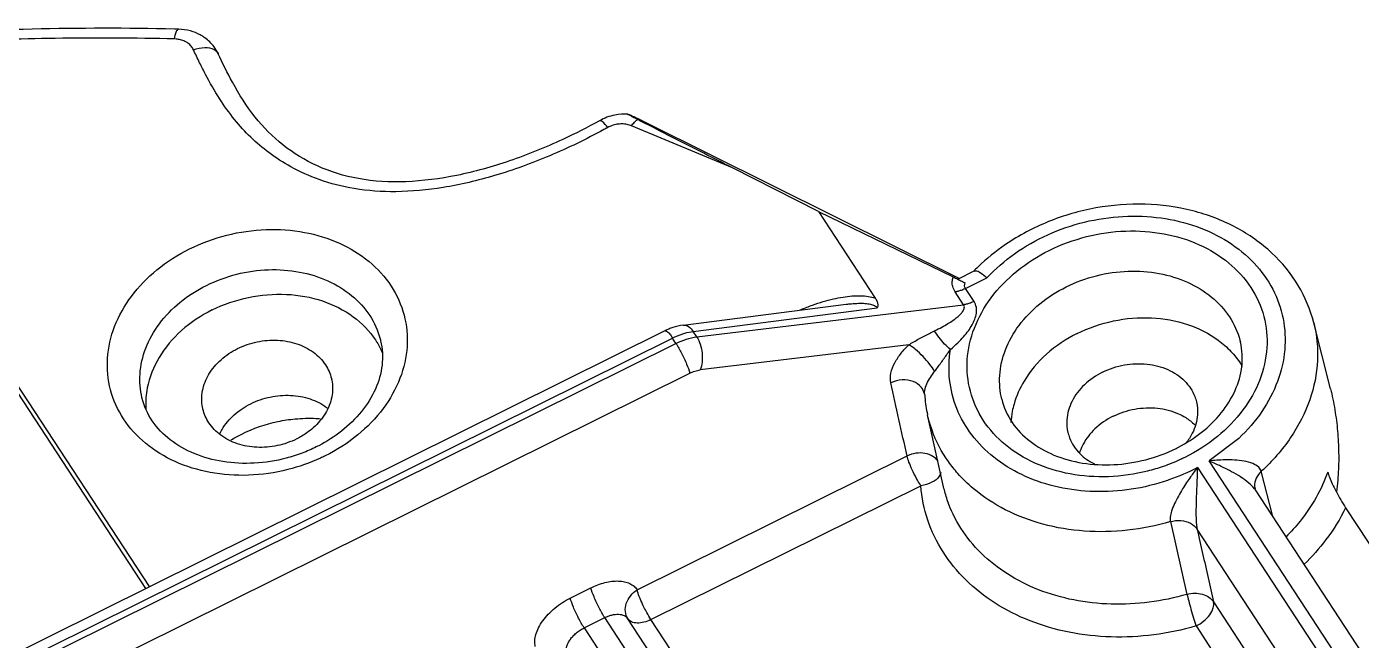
# Model space of a CAD drawing. Header units: inches. Extents: x 164842 to 166038, y -53074 to -52229.
# Drawn here: x 165033.44 to 165056.18, y -52971.87 to -52961.42 of the extents above; entities that cross this region are included whole.
import ezdxf

# ---------------------------------------------------------------- set-up
doc = ezdxf.new("R2010")
doc.units = ezdxf.units.IN
doc.header["$LTSCALE"] = 2
doc.header["$MEASUREMENT"] = 0
doc.layers.get('0').update_dxf_attribs({"linetype": 'CONTINUOUS'})

msp = doc.modelspace()

# ---------------------------------------------------------------- linework, layer by layer
at = {"color": 7, "linetype": 'Continuous'}
for p, q in [((165036.6980046154, -52961.87885332715), (165036.6985488565, -52961.88003012604)), ((165045.4644082848, -52963.82589632335), (165043.7436341988, -52963.10883478501)), ((165044.0103981725, -52963.06139907389), (165049.3202824471, -52965.70349753989)), ((165046.9304015944, -52964.56980143702), (165045.4644082848, -52963.82589632335)), ((165046.9304015944, -52964.56980143702), (165049.2266731527, -52965.68288677398)), ((165046.9304015944, -52964.56980143702), (165047.8952684996, -52966.04238512861)), ((165049.3154406936, -52965.7132281201), (165049.5799824036, -52965.58199215261)), ((165049.4354414048, -52965.88079872188), (165049.8000971325, -52965.69989739174)), ((165049.4029497303, -52966.15731387171), (165049.2582773317, -52965.93651428406)), ((165049.5801138035, -52966.10159830962), (165049.4354414048, -52965.88079872188)), ((165044.621441795, -52966.50402843796), (165047.402604985, -52966.14910687255)), ((165044.7935492446, -52966.61223302951), (165047.9314825333, -52966.21178180855)), ((165044.8539577974, -52966.70442880182), (165049.4029497303, -52966.15731387171)), ((165055.6532633881, -52967.58880573868), (165055.3679748718, -52966.46399981273)), ((165017.8860458979, -52979.71061598595), (165044.3167071964, -52966.59868212198)), ((165044.8539577974, -52966.70442880182), (165044.7935492446, -52966.61223302951)), ((165018.0087522088, -52979.83589164014), (165044.4394134911, -52966.72395778413)), ((165018.0687759761, -52979.92750015157), (165044.4994372585, -52966.81556629563)), ((165044.4994372585, -52966.81556629563), (165044.4394134911, -52966.72395778413)), ((165048.4695255698, -52966.8397078442), (165044.9121841694, -52967.26755529263)), ((165018.3041664213, -52980.43491108028), (165044.7348277037, -52967.32297722436)), ((165035.46738264, -52970.98872582969), (165033.1917672564, -52967.51567202165)), ((165035.5309816187, -52970.95717513964), (165033.2533428709, -52967.48103266471)), ((165048.7352426546, -52967.6735155429), (165048.7350547188, -52967.67266930924)), ((165048.7350547188, -52967.67266930924), (165048.7366878906, -52967.68288779935)), ((165050.0520092556, -52967.76533333863), (165050.0520033579, -52967.7653085805)), ((165049.0604603637, -52969.25715436515), (165048.7872777383, -52968.03167201966)), ((165054.0899882187, -52968.43420324852), (165053.5847492584, -52968.81897607125)), ((165043.8389111542, -52971.01452933011), (165048.4377217369, -52968.73311459243)), ((165053.3856567912, -52968.93248930257), (165056.2251052972, -52973.26606685615)), ((165056.3743537874, -52973.0764815495), (165053.5847492584, -52968.81897607125)), ((165054.6717989323, -52969.76550372269), (165054.4750094489, -52968.99391716101)), ((165044.0743016453, -52971.521940236), (165048.6731121648, -52969.24052552967)), ((165054.3691145729, -52969.29543857369), (165054.369132024, -52969.29550669742)), ((165057.087046261, -52973.45166375959), (165054.3738425913, -52969.31076157529)), ((165055.9121117575, -52969.61500952919), (165058.3943656646, -52973.40343527133)), ((165052.9259918383, -52969.85250218116), (165053.2088105268, -52971.09112181831)), ((165055.9018688426, -52973.8295607875), (165053.3810297536, -52969.98224618805)), ((165042.6996815477, -52971.15444680182), (165043.0510354184, -52970.98014436327)), ((165053.6623592607, -52971.22130176725), (165055.6428058686, -52974.24386722259)), ((165042.9350719928, -52971.66185773045), (165043.2864258637, -52971.4875552919)), ((165042.9350719928, -52971.66185773045), (165046.4204267213, -52976.98121991831)), ((165046.7717805921, -52976.80691747976), (165043.2864258637, -52971.4875552919)), ((165047.0605828642, -52976.66364613862), (165043.6813184173, -52971.50619935861)), ((165047.3493797804, -52976.52037745446), (165044.0743016453, -52971.521940236)), ((165053.3626456705, -52971.63012252578), (165055.0107611516, -52974.14548289922))]:
    msp.add_line(p, q, dxfattribs=at)
for points, start_tangent, end_tangent in [([(165035.9535285741, -52961.4607185549), (165031.1036687322, -52961.55699810363), (165025.9069327186, -52961.92331834102), (165020.7657375011, -52962.4923131824), (165015.7272845572, -52963.46776446602), (165011.1515584535, -52964.72930219745)], (-0.9996877620417304, 0.02498756538754145), (-0.9507106797353387, -0.310079350226954)), ([(165036.0234104699, -52961.46252333848), (165035.9535285741, -52961.4607185549)], (-0.9996448202150161, 0.02665020482637785), (-0.9996877620354779, 0.02498756563768252)), ([(165036.2279617967, -52961.49286690028), (165036.0233933638, -52961.46247444885)], (-0.9634445874253168, 0.2679076836540177), (-0.9996420806042972, 0.02675276967178871)), ([(165035.9566335011, -52961.62949009792), (165033.9218640208, -52961.61926811934), (165032.0737964567, -52961.67429499425), (165030.3787731801, -52961.76356570594), (165028.8168484359, -52961.86740434102), (165027.3679124103, -52961.97360474412), (165025.8839164371, -52962.08912157585), (165024.2980128385, -52962.22884434455), (165022.5583283867, -52962.41432172897), (165020.6474776422, -52962.67347714878), (165018.5831264418, -52963.02627075012), (165016.3364275454, -52963.49245856061), (165013.8781140433, -52964.09569896754), (165011.1983138921, -52964.88207103237)], (-0.999638288480699, 0.02689409235089823), (-0.9506390787185126, -0.3102987947337494)), ([(165035.9566335011, -52961.62949009792), (165035.9904812756, -52961.49838750292), (165036.0242706393, -52961.46512857715)], (0.1608233169992165, 0.9869832119693677), (0.94917384474468, 0.3147523033316863)), ([(165036.0039653858, -52961.63316985114), (165035.9566335011, -52961.62949009792)], (-0.9916836984958531, 0.1286990370499555), (-0.9996378696591253, 0.02690965520711429)), ([(165036.2397109994, -52961.75392273335), (165036.1841563923, -52961.70212576322), (165036.1143671541, -52961.66279130565), (165036.0362349616, -52961.63856284548), (165036.0039653858, -52961.63316985114)], (-0.6389075072139035, 0.7692835610005687), (-0.9916836985880476, 0.1286990363395552)), ([(165036.3939957961, -52961.55978481611), (165036.2279617967, -52961.49286690028)], (-0.8787211063748531, 0.477335539438825), (-0.9634445873920583, 0.2679076837736211)), ([(165036.4716660549, -52961.60834577653), (165036.4536716391, -52961.59587925884), (165036.3939957961, -52961.55978481611)], (-0.8133891367169033, 0.5817199603511393), (-0.8787211063737375, 0.4773355394408789)), ([(165036.6979386976, -52961.87888398809), (165036.6280086933, -52961.76133303581), (165036.4716660549, -52961.60834577653)], (-0.4217482885809251, 0.9067129540703941), (-0.8133891368122155, 0.5817199602178691)), ([(165036.2775651877, -52961.81354484068), (165036.2397109994, -52961.75392273335)], (-0.4204524441003316, 0.9073145773380131), (-0.6389075071017278, 0.7692835610937332)), ([(165036.2775651877, -52961.81354484075), (165036.4710735188, -52961.77400998609), (165036.6281206964, -52961.80719882341), (165036.6976205409, -52961.87904480803)], (0.9348811840066598, 0.3549608031745276), (0.4461762738516958, -0.8949451003563382)), ([(165036.3832525675, -52962.03436823395), (165036.2775651877, -52961.81354484068)], (-0.4433412467388563, 0.8963529098184692), (-0.4206833598657372, 0.9072075345432677)), ([(165043.1977435624, -52963.02148406841), (165042.5705988556, -52963.34082483107), (165041.6608549377, -52963.70802616281), (165040.7635736191, -52963.95373659251), (165039.8950021329, -52964.06109583795), (165039.0880389452, -52964.00869272812), (165038.3892201357, -52963.79110042044), (165037.8019975029, -52963.43471506851), (165037.3280878518, -52962.96055456697), (165036.9430303573, -52962.3673631699), (165036.6983176535, -52961.88013694886)], (-0.8747115607996937, -0.4846438748229092), (-0.4193097369919092, 0.9078432378245573)), ([(165043.27206761, -52963.17372046237), (165042.3480334669, -52963.6196462052), (165041.4103186748, -52963.9569396728), (165040.5328675888, -52964.15934951678), (165039.7258926065, -52964.23094145679), (165039.0164741861, -52964.17908519359), (165038.4189116046, -52964.02480007457), (165037.9395677296, -52963.80786099197), (165037.562126762, -52963.56519330244), (165037.254500438, -52963.30446498117), (165036.9798212887, -52963.00383628047), (165036.7232587413, -52962.64582775014), (165036.485605495, -52962.23460877041), (165036.3832525675, -52962.03436823395)], (-0.8780352301804846, -0.4785960034955407), (-0.4433412468899476, 0.8963529097437386)), ([(165043.4588386221, -52962.92637261985), (165043.1977264826, -52963.02144177898)], (-0.9812505115515482, -0.1927366949488989), (-0.8744374297976487, -0.4851383115863787)), ([(165043.3365568029, -52963.1382674636), (165043.2449306014, -52963.03779034537), (165043.1982094654, -52963.02405315835)], (-0.6013286186560876, 0.79900181000118), (-0.9842352210296438, -0.1768644387227921)), ([(165043.6824791607, -52962.91090657916), (165043.4588386221, -52962.92637261985)], (-0.9983492596470843, 0.05743479574368476), (-0.9812505115583084, -0.1927366949144814)), ([(165043.8441837, -52963.00096101648), (165043.7667588729, -52962.96079839629), (165043.7097331953, -52962.9298838316), (165043.6825846939, -52962.91293524804), (165043.6828608435, -52962.9128959166)], (-0.8901319837045886, 0.4557028105971413), (0.9931512844903727, 0.1168354659986545)), ([(165043.6828608435, -52962.9128959166), (165043.6924575989, -52962.91369128551), (165043.7425116467, -52962.934306894), (165043.8222216889, -52962.97053622182)], (0.9931512845088417, 0.1168354658416608), (0.9153082460807351, -0.4027540374181349)), ([(165043.7436341988, -52963.10883478501), (165043.793735475, -52963.0466845571), (165043.799839622, -52963.04024705839)], (0.5775069035840618, 0.8163858011459711), (0.6948470948211078, 0.7191575034849226)), ([(165043.799839622, -52963.04024705839), (165043.8441591257, -52963.00094846676)], (0.6948470945648595, 0.7191575037325088), (0.8049069130324474, 0.5934010965212114)), ([(165043.8222216889, -52962.97053622182), (165043.852132607, -52962.98418388448)], (0.9153082458989509, -0.4027540378312619), (0.9048707127089707, -0.425686496475469)), ([(165045.4644082848, -52963.82589632335), (165044.9044305219, -52963.54149223814), (165044.3633208839, -52963.26607633754), (165043.8441837, -52963.00096101648)], (-0.8917572111424622, 0.4525141725685705), (-0.8901298837018518, 0.4557069125445959)), ([(165043.852132607, -52962.98418388448), (165043.9204116651, -52963.01725167654)], (0.9048707126857803, -0.4256864965247641), (0.9000208902470359, -0.4358467587569433)), ([(165043.9204116651, -52963.01725167654), (165043.9653038857, -52963.03912650026)], (0.9000201892392808, -0.4358482063307008), (0.8978398368210639, -0.4403221859242678)), ([(165043.9653038857, -52963.03912650026), (165044.0103981726, -52963.06139907389)], (0.8978398370803911, -0.4403221853954861), (0.8952917340362943, -0.4454803149032349)), ([(165043.3365590662, -52963.13827696849), (165043.27206761, -52963.17372046237)], (-0.8746958435897421, -0.4846722410112113), (-0.8780352300976783, -0.4785960036474576)), ([(165043.4103099382, -52963.10515982265), (165043.3365590662, -52963.13827696849)], (-0.9428297579317834, -0.3332747328530846), (-0.8747894872596286, -0.4845032022391971)), ([(165043.493938436, -52963.08350333389), (165043.4103099382, -52963.10515982265)], (-0.9860550054521866, -0.1664197290668638), (-0.9428297578561945, -0.3332747330669243)), ([(165043.6670806037, -52963.08556206593), (165043.5817724405, -52963.07662057161), (165043.493938436, -52963.08350333389)], (-0.9801356598255877, 0.1983282338404186), (-0.9860550054448025, -0.1664197291106142)), ([(165043.7436341988, -52963.10883478501), (165043.6670806037, -52963.08556206593)], (-0.9230257736913788, 0.3847381201563362), (-0.9801356597767301, 0.1983282340818717)), ([(165055.3679748718, -52966.46399981273), (165055.1035151666, -52965.82928474513), (165054.654179124, -52965.27579898494), (165054.0426871863, -52964.84163964527), (165053.3061878874, -52964.55812197045), (165052.4936841911, -52964.444874981), (165051.6575989746, -52964.50777659492), (165050.849340961, -52964.7414825278), (165050.1179093279, -52965.13125232429), (165049.6444780661, -52965.51455435059)], (-0.2458490574693968, 0.9693081248712451), (-0.7204326940742924, -0.693524861348789)), ([(165049.8000971325, -52965.69989739174), (165050.2716395659, -52965.28766767146), (165050.8362127664, -52964.96477450933), (165051.4628059343, -52964.74920484826), (165052.1175081915, -52964.65218018207), (165052.7663985028, -52964.67825471372), (165053.3761341608, -52964.82598837023), (165053.9145971502, -52965.08770231091), (165054.3532888226, -52965.44956217804), (165054.6692156708, -52965.89252765744), (165054.8458491321, -52966.39339472725), (165054.8738847124, -52966.92592314275), (165054.7517648139, -52967.46216560899), (165054.4858302625, -52967.97389976278), (165054.0899882187, -52968.43420324852)], (0.6793787629667429, 0.7337877734261987), (-0.729397522490446, -0.6840900921551193)), ([(165036.2105248388, -52965.20617225153), (165036.8457342161, -52964.97207100841), (165037.514540558, -52964.87659929717), (165038.1688666358, -52964.9243708107), (165038.7667492985, -52965.11025821487), (165039.270267463, -52965.42177621615), (165039.6456428076, -52965.83862063933), (165039.8664827175, -52966.33212536977), (165039.9178343702, -52966.86827536903), (165039.7968185784, -52967.41050641641), (165039.5108738254, -52967.92417960063), (165039.0765609687, -52968.37554356778), (165038.5209528147, -52968.7323565772)], (0.8958245839295664, 0.4444078248944534), (-0.8958245839295664, -0.4444078248944534)), ([(165050.8620372342, -52965.23130420566), (165051.4979329827, -52964.99702645478), (165052.1655519802, -52964.90173521605), (165052.8192175459, -52964.94927901348), (165053.4171145976, -52965.1348660225), (165053.9211970245, -52965.44642171915), (165054.2967702658, -52965.86316510075), (165054.5178109085, -52966.35657311748), (165054.5694127044, -52966.89228140403), (165054.44870133, -52967.4346546931), (165054.1626453204, -52967.94893844955), (165053.7275491886, -52968.40109956581), (165053.1724652102, -52968.75748853133)], (0.8958245839275897, 0.4444078248984383), (-0.8958245839275897, -0.4444078248984383)), ([(165038.4421658144, -52968.77006907317), (165037.8857434374, -52968.96645782042), (165037.2169370955, -52969.06192953158), (165036.5626110176, -52969.01415801803), (165035.9647283549, -52968.82827061395), (165035.4612101905, -52968.5167526126), (165035.0858348458, -52968.09990818949), (165034.864994936, -52967.60640345897), (165034.8136432833, -52967.0702534597), (165034.934659075, -52966.52802241233), (165035.2206038281, -52966.01434922819), (165035.6549166847, -52965.56298526095), (165036.2105248388, -52965.20617225153)], (-0.9079626654981757, -0.4190510685602029), (0.8958245839303928, 0.4444078248927876)), ([(165052.5365694616, -52968.9917662822), (165051.8689504641, -52969.08705752092), (165051.2152848984, -52969.0395137235), (165050.6173878468, -52968.8539267144), (165050.1133054198, -52968.54237101773), (165049.7377321786, -52968.12562763615), (165049.5166915359, -52967.63221961942), (165049.46508974, -52967.09651133285), (165049.5858011144, -52966.5541380438), (165049.8718571239, -52966.03985428742), (165050.3069532557, -52965.58769317116), (165050.8620372342, -52965.23130420566)], (-0.9696335687975691, -0.2445623484121995), (0.8958245839313853, 0.4444078248907869)), ([(165036.4983051588, -52965.82772659827), (165037.0149014314, -52965.6375792002), (165037.5563933361, -52965.56068575614), (165038.0860356058, -52965.59974266795), (165038.5699066022, -52965.75052683618), (165038.9773530877, -52966.00294976115), (165039.2810523302, -52966.34056860785), (165039.4596648492, -52966.74017850696), (165039.4674806472, -52966.77135304802)], (0.8958245842952695, 0.4444078241572795), (0.2313330083644923, -0.9728746266816879)), ([(165049.6444780661, -52965.51455435059), (165049.5684452174, -52965.59007964722)], (-0.7204326942563883, -0.693524861159628), (-0.6982608425667489, -0.7158434156559476)), ([(165049.2582773317, -52965.93651428406), (165049.2174148535, -52965.84736637935), (165049.2085602766, -52965.76347688556), (165049.2232239239, -52965.69235373979)], (-0.5517661922721259, 0.8339988423646159), (0.326776105402746, 0.9451017812584068)), ([(165049.2232239239, -52965.69235373979), (165049.2266731527, -52965.68288677398)], (0.3267761089631945, 0.9451017800273548), (0.3576678929753312, 0.9338488519747653)), ([(165049.2267067428, -52965.68290305626), (165049.3054969918, -52965.72188533145)], (0.8998548510362894, -0.4361894623514619), (0.8926735309020583, -0.4507038575681954)), ([(165049.3054969918, -52965.72188533145), (165049.3714398061, -52965.75572093811)], (0.8926735310501199, -0.4507038572749414), (0.8868695763644872, -0.4620198637711101)), ([(165049.3714398061, -52965.75572093811), (165049.4277481746, -52965.78533840308)], (0.8868695762776758, -0.4620198639377487), (0.8837020019866607, -0.4680499670812595)), ([(165049.5806176863, -52965.58601396989), (165049.6033982541, -52965.57813400479)], (0.8755042180039095, 0.4832104761461228), (0.9885727304966737, 0.1507446732669211)), ([(165049.6033982541, -52965.57813400479), (165049.6880295845, -52965.61138135329)], (0.9885727303412318, 0.1507446742862986), (0.816280385570276, -0.577655894225309)), ([(165049.6880295845, -52965.61138135329), (165049.8000389363, -52965.69992626219)], (0.8162803854062746, -0.577655894457058), (0.7318240055317972, -0.6814936719643081)), ([(165051.1498175543, -52965.8528585524), (165051.6654014477, -52965.66296595791), (165052.2058701669, -52965.58588898004), (165052.7350348296, -52965.6244043414), (165053.219084286, -52965.77460463526), (165053.627257086, -52966.0267495987), (165053.931480316, -52966.36404553167), (165054.1106790983, -52966.76342756248), (165054.1189922672, -52966.79648518642)], (0.8958245851720019, 0.4444078223899877), (0.2313172313141281, -0.972878378060262)), ([(165035.4005006826, -52967.74018415754), (165035.3668698519, -52967.3373025495), (165035.4648905568, -52966.89834423425), (165035.6963458818, -52966.48249442549), (165036.0478774236, -52966.11706077925), (165036.4983051588, -52965.82772659827)], (-0.2313213114917752, 0.9728774079244132), (0.8958245851798818, 0.4444078223741033)), ([(165036.5978883887, -52966.24575217309), (165037.214289609, -52966.03257539983), (165037.8619447795, -52965.9800533115), (165038.4774568997, -52966.09332713606), (165039.0005753547, -52966.36130884231), (165039.3800936652, -52966.75776651373)], (0.8958245839332789, 0.4444078248869701), (0.5474382895120506, -0.8368460546457276)), ([(165047.1835235527, -52966.05818368454), (165047.3472361779, -52966.02646401097), (165047.5012655602, -52966.00820453245)], (0.9749337761637915, 0.2224952406120407), (0.9970678799599726, 0.07652217163754467)), ([(165047.5012655602, -52966.00820453245), (165047.6452923689, -52966.00388851419), (165047.7778413399, -52966.01475120696), (165047.8952684996, -52966.04238512861)], (0.9970678799647485, 0.07652217157531221), (0.9464208775286432, -0.3229357870814456)), ([(165049.3757301522, -52965.90677584524), (165049.3161244182, -52965.92552105466), (165049.2582773317, -52965.93651428406)], (-0.9363723237891409, -0.3510083634925586), (-0.9923991132194252, -0.1230609608336388)), ([(165049.4354414048, -52965.88079872188), (165049.3757301522, -52965.90677584524)], (-0.8958527419221795, -0.4443510603008761), (-0.9363723238422313, -0.3510083633509312)), ([(165049.4354414048, -52965.88079872188), (165049.4198282292, -52965.8340511255), (165049.4277983612, -52965.78537439889)], (-0.5509901835647455, 0.8345117240729983), (0.3448240946326602, 0.9386673232624893)), ([(165050.052011639, -52967.76530661167), (165050.0182355259, -52967.36471966773), (165050.1155878884, -52966.92559756665), (165050.3467509162, -52966.50911427753), (165050.6986221379, -52966.14282099625), (165051.1498175543, -52965.8528585524)], (-0.2312984879635533, 0.9728828343977366), (0.895824585026037, 0.4444078226842194)), ([(165046.6329748082, -52966.23910798495), (165046.8264907924, -52966.16344502841), (165047.0100034986, -52966.10357926536), (165047.1835235527, -52966.05818368454)], (0.9206540047187761, 0.3903795634959387), (0.9749337761821635, 0.2224952405315385)), ([(165047.4049919779, -52966.14879788225), (165047.4912054695, -52966.1393533966), (165047.6126734114, -52966.13222278081), (165047.7213140648, -52966.13455845934), (165047.8136364325, -52966.14753375836), (165047.8852581479, -52966.17244146505), (165047.9309682015, -52966.21184744566)], (0.9919893127276337, 0.1263218248528614), (0.5473010014597296, -0.8369358480798734)), ([(165047.8953565796, -52966.04251955651), (165047.9277588688, -52966.10548731076), (165047.9395691422, -52966.16246126206), (165047.9314825333, -52966.21178180855)], (0.5471147875854757, -0.8370575901366044), (-0.3461729187645101, -0.9381707255686781)), ([(165048.9072041244, -52966.60128417968), (165049.0308178401, -52966.53803174481), (165049.1343491399, -52966.47888942176), (165049.2208233115, -52966.42299663474), (165049.2932876024, -52966.36856918968), (165049.3520498935, -52966.3144189224), (165049.3940252509, -52966.26094348649), (165049.4142104348, -52966.20838180253), (165049.4029497303, -52966.15731387171)], (0.8994466750262476, 0.4370305238587203), (-0.5593630197967578, 0.8289228022462959)), ([(165049.1787019988, -52966.91856932379), (165049.301954229, -52966.80696082747), (165049.4021616501, -52966.70152666984), (165049.4826805403, -52966.60086586887), (165049.5464743779, -52966.50177610633), (165049.5933080713, -52966.40194239336), (165049.6196180811, -52966.301957525), (165049.6189555702, -52966.20162931745), (165049.5801138035, -52966.10159830962)], (0.763860261186407, 0.6453816710910172), (-0.5596763068707777, 0.8287113077106447)), ([(165049.5801138035, -52966.10159830962), (165049.520403599, -52966.1275780183), (165049.4607978173, -52966.14632313487), (165049.4029497303, -52966.15731387171)], (-0.895823974787225, -0.4444090527840509), (-0.9924072733147924, -0.1229951375945357)), ([(165036.5978883887, -52966.24575217309), (165036.0730787648, -52966.5987164035), (165035.6912327599, -52967.05691749274), (165035.4897281212, -52967.57550352596)], (-0.8958245839276826, -0.4444078248982507), (-0.1896273500385445, -0.9818561341242206)), ([(165046.6079453366, -52966.24982852546), (165046.6329748082, -52966.23910798495)], (0.9177943493559572, 0.3970560820466995), (0.9206540052821899, 0.3903795621672088)), ([(165051.3389137998, -52966.64663745282), (165051.9553150201, -52966.43346067955), (165052.6029701906, -52966.38093859122), (165053.2184823108, -52966.49421241579), (165053.7416007658, -52966.76219412203), (165053.9569241321, -52966.9517800143)], (0.8958245839288965, 0.4444078248958039), (0.6883958841746716, -0.7253351684920375)), ([(165055.3679725492, -52966.46400040134), (165055.4322530529, -52967.10407523855), (165055.3005022365, -52967.77701121127), (165054.9748878414, -52968.41985890909), (165054.4750094489, -52968.99391716101)], (0.2456694012309659, -0.9693536740007842), (-0.7383961866007765, -0.6743671638013162)), ([(165044.3759459963, -52966.57148920511), (165044.3166886676, -52966.59866542764)], (-0.9215053928372209, -0.388365563576277), (-0.8957093743726293, -0.4446399854500189)), ([(165044.316878324, -52966.60197157581), (165044.3573112116, -52966.61846021702)], (0.9986494511087196, 0.05195453589681043), (0.8339485216029613, -0.5518422449543307)), ([(165044.3573112116, -52966.61846021702), (165044.4077737487, -52966.67116539254)], (0.8339485217702606, -0.5518422447015062), (0.5407648563876502, -0.8411738049274028)), ([(165044.6216391414, -52966.50401007549), (165044.4450831229, -52966.54525525402), (165044.3759459963, -52966.57148920511)], (-0.9919668084629296, -0.1264984225509135), (-0.9215053927252301, -0.3883655638420064)), ([(165044.4077737487, -52966.67116539254), (165044.4394134914, -52966.72395778406)], (0.5407648565118017, -0.8411738048475894), (0.5480542213143621, -0.836442807667989)), ([(165044.4394134911, -52966.72395778413), (165044.6167846121, -52966.65187744493)], (0.8958132514660928, 0.4444306678186675), (0.9531408073869057, 0.302527025724707)), ([(165044.6167846121, -52966.65187744493), (165044.652275261, -52966.64124816132)], (0.9531408075678914, 0.3025270251544941), (0.9626116318112773, 0.2708853010069574)), ([(165044.6216523672, -52966.50410356871), (165044.6306274733, -52966.50323246365), (165044.7153300544, -52966.52959759997), (165044.7935492446, -52966.61223302951)], (0.9902727940370194, 0.139139474593355), (0.5513074428084028, -0.8343021655875403)), ([(165044.652275261, -52966.64124816132), (165044.7935492446, -52966.61223302951)], (0.9626116316296605, 0.2708853016523468), (0.9921776113008249, 0.1248342406288802)), ([(165048.4695255698, -52966.8397078442), (165048.5527824062, -52966.78927319354), (165048.6397667862, -52966.73965047772), (165048.7290309746, -52966.6913607582), (165048.8184814918, -52966.64520834909), (165048.9072041244, -52966.60128417968)], (0.8472403019551461, 0.5312098180031624), (0.899382827034107, 0.4371619041455206)), ([(165049.1787022977, -52966.91856899535), (165049.0782251006, -52966.82672794873), (165048.9835883841, -52966.7161312844), (165048.9072041164, -52966.60128417656)], (-0.7848320579586245, 0.6197085127706656), (-0.4944092648811316, 0.8692292441005992)), ([(165051.3389137998, -52966.64663745282), (165050.8141041758, -52966.99960168322), (165050.4322581709, -52967.45780277254), (165050.2614628585, -52967.84845436407)], (-0.8958245839215649, -0.4444078249105826), (-0.275948561166223, -0.9611724047174321)), ([(165036.4385542048, -52967.93430332044), (165036.432267775, -52967.90529178629), (165036.4330424027, -52967.62087200626), (165036.5415449003, -52967.34163337302), (165036.7471542877, -52967.09490970954), (165037.0297440851, -52966.90485204703)], (-0.2322546994913114, 0.9726550028474643), (0.8958245839270298, 0.4444078248995667)), ([(165037.0297440851, -52966.90485204703), (165037.3616524345, -52966.79006455378), (165037.7103898341, -52966.76178342927), (165038.0418194373, -52966.82277702711), (165038.3234986053, -52966.9670748689), (165038.5278546187, -52967.18055207666), (165038.6285972572, -52967.41330047954)], (0.8958245839355703, 0.4444078248823509), (0.2322546994845613, -0.9726550028490759)), ([(165039.4674881421, -52966.77135126587), (165039.4909981202, -52967.18619787705), (165039.377040471, -52967.59391137602), (165039.1420433372, -52967.97422912218), (165038.8007062982, -52968.30937942189), (165038.4115504412, -52968.55908963679)], (0.2317379732590773, -0.9727782438715286), (-0.8879492426984936, -0.4599414553953269)), ([(165039.3800936652, -52966.75776651373), (165039.4050215486, -52966.79730332862)], (0.5474382888498364, -0.8368460550789273), (0.5190977195184157, -0.8547148984256565)), ([(165039.4050215486, -52966.79730332862), (165039.4984241324, -52966.98025747353)], (0.5190977199240779, -0.8547148981792838), (0.3875341466620292, -0.9218553493747991)), ([(165044.4994372585, -52966.81556629563), (165044.6788650126, -52966.74301571259)], (0.8958593531397713, 0.4443377312270371), (0.9542329252377323, 0.2990644151219611)), ([(165044.4994372585, -52966.81556629563), (165044.5963690782, -52966.98331141752), (165044.6824363249, -52967.16883976814), (165044.7348277037, -52967.32297722436)], (0.5480556100714783, -0.8364418977246296), (0.2356082092810168, -0.9718481217347661)), ([(165044.6788650126, -52966.74301571259), (165044.8539577974, -52966.70442880182)], (0.9542329252079648, 0.2990644152169407), (0.9926136196454878, 0.121318597479047)), ([(165044.8539577974, -52966.70442880182), (165044.9128206736, -52966.83100856533), (165044.9445310442, -52966.98231333658), (165044.9443076483, -52967.13552951309), (165044.9121841694, -52967.26755529263)], (0.5447804022571319, -0.8385787460438987), (-0.378970105955269, -0.9254089143682658)), ([(165048.163208056, -52967.48743204337), (165048.1643856674, -52967.32418468627), (165048.229857003, -52967.14633455253), (165048.3396084688, -52966.98055857112), (165048.4695255698, -52966.8397078442)], (-0.2149053188919764, 0.9766348877200415), (0.7245570584791218, 0.6892148206532436)), ([(165048.906864541, -52967.2943723821), (165048.8274169603, -52967.17290064366), (165048.7122592061, -52967.03929518404), (165048.5844367178, -52966.92029433561), (165048.4695294332, -52966.83971371027)], (-0.4610344663216502, 0.8873822292921529), (-0.8762781918770922, 0.4818054902557816)), ([(165048.9068304456, -52967.29434835577), (165048.9608683457, -52967.22308130975), (165049.0150571655, -52967.14842773219), (165049.0696522769, -52967.07179799854), (165049.1241822949, -52966.99497122314), (165049.1787023091, -52966.91856904295)], (0.6143702909475277, 0.7890178360474814), (0.5826161091173954, 0.8127474819382139)), ([(165052.902113254, -52969.14211552422), (165052.8022406093, -52969.17522333482), (165052.1812655471, -52969.31230149684), (165051.5523257651, -52969.33730288577), (165050.9459551071, -52969.24902927069), (165050.3917587626, -52969.05194453851), (165049.9161728283, -52968.75565445594), (165049.5416821195, -52968.37406191028), (165049.2865524342, -52967.92517853574), (165049.163706313, -52967.43115288001), (165049.1787019988, -52966.91856932379)], (-0.9444993955992684, -0.3285131530283323), (0.1605454438208912, 0.9870284496752629)), ([(165053.0630819149, -52968.58421171208), (165053.4518343149, -52968.33481371096), (165053.7936094788, -52967.99929435), (165054.0288410601, -52967.61839668138), (165054.142605532, -52967.21050691682), (165054.1190005376, -52966.79648322)], (0.8879454741886642, 0.4599487306949203), (-0.231737973256835, 0.9727782438720629)), ([(165053.9569241321, -52966.9517800143), (165054.1211190764, -52967.15865179346), (165054.1494259366, -52967.20378168983)], (0.68839588409183, -0.7253351685706599), (0.5150912191728348, -0.8571353661651365)), ([(165044.7348277037, -52967.32297722436), (165044.8244364761, -52967.28678007889), (165044.9121841694, -52967.26755529263)], (0.8958925389286418, 0.4442708168358483), (0.9928182762762768, 0.1196322293188685)), ([(165048.7366354142, -52967.68270038188), (165048.7408298565, -52967.6160359437), (165048.7760264113, -52967.50498472302), (165048.8357128205, -52967.3944720065), (165048.9068304456, -52967.29434835577)], (-0.06922327824557778, 0.9976011917339188), (0.6172750465995914, 0.7867474288775734)), ([(165051.7707694962, -52967.30573732683), (165051.4610908547, -52967.52081205251), (165051.2495335599, -52967.8026922928), (165051.1616145439, -52968.1173791308), (165051.179921726, -52968.33601293622)], (-0.895824583934621, -0.4444078248842643), (0.2307747547799201, -0.9730072006703074)), ([(165051.7707694962, -52967.30573732683), (165052.1412176701, -52967.18340930194), (165052.5277538591, -52967.16858254289), (165052.8837560944, -52967.2630453758), (165053.1662852522, -52967.45540418881), (165053.3412641465, -52967.72245767022), (165053.3692805582, -52967.8133614233)], (0.8958245839332803, 0.4444078248869671), (0.2307747548051962, -0.9730072006643125)), ([(165035.4897281212, -52967.57550352596), (165035.4677975044, -52967.73880873327)], (-0.1896273500279987, -0.9818561341262574), (-0.07586758574828975, -0.9971179014703958)), ([(165038.6285972572, -52967.41330047954), (165038.634883687, -52967.4423120137), (165038.6341090594, -52967.72673179371), (165038.5256065616, -52968.00597042697), (165038.3199971743, -52968.25269409044), (165038.2103591632, -52968.33984380293)], (0.2322546994445646, -0.9726550028586266), (-0.8169251136374556, -0.5767437548066128)), ([(165048.4377217369, -52968.73311459243), (165048.3005315277, -52968.11069886783), (165048.163208056, -52967.48743204337)], (-0.2152892015519196, 0.9765503364881593), (-0.2151268754548618, 0.9765861085726278)), ([(165048.7348538566, -52967.67271591721), (165048.6822621425, -52967.5648591901), (165048.5421866633, -52967.46602251817), (165048.3540725615, -52967.43796254857), (165048.1632100188, -52967.48743502533)], (-0.2260340877976704, 0.9741193926585566), (-0.8993601725368878, -0.4372085086711135)), ([(165055.6536518149, -52967.59029611573), (165055.674318048, -52967.67600579444), (165055.7420363673, -52968.03767114148), (165055.7815712907, -52968.40277014348), (165055.7940709425, -52968.77409734617), (165055.7787344836, -52969.14558571847)], (0.2447023425958793, -0.9695982485174409), (-0.07936378866326006, -0.996845719782662)), ([(165038.1280598006, -52968.68528067884), (165037.8580093167, -52968.77126713013), (165037.314696586, -52968.85627419927), (165036.7801059313, -52968.82888282563), (165036.2921105796, -52968.69260598499), (165035.8824744327, -52968.45776731765), (165035.5761567475, -52968.13544629407), (165035.4004968602, -52967.74020138452)], (-0.9357284209753625, -0.3527213095050465), (-0.2317379732798135, 0.9727782438665888)), ([(165035.4677975044, -52967.73880873327), (165035.4669410292, -52967.94024546816)], (-0.07586758568755284, -0.9971179014750171), (0.06840624790369725, -0.9976575490857261)), ([(165037.2535266242, -52967.84423536123), (165037.5854349736, -52967.72944786796), (165037.9341723732, -52967.70116674345), (165038.2656019763, -52967.76216034131), (165038.5472811443, -52967.9064581831), (165038.5610903638, -52967.91683657787)], (0.8958245839278604, 0.4444078248978928), (0.7936617858276119, -0.6083592439643913)), ([(165048.7366498832, -52967.68273064838), (165048.7408189345, -52967.73463713562), (165048.7872777383, -52968.03167201966)], (0.06906425263835565, -0.9976122137421461), (0.2175779542177776, -0.9760429467182304)), ([(165050.0520092556, -52967.76533333863), (165050.2280551287, -52968.16114629484), (165050.5339475503, -52968.48286885789), (165050.9421487132, -52968.71712737242), (165051.4286289631, -52968.853532302), (165051.962794189, -52968.88158536507), (165052.5074712563, -52968.79693548909), (165053.0227635024, -52968.60465223743)], (0.2317379732673883, -0.9727782438695488), (0.8958245855480615, 0.4444078216319374)), ([(165053.3692805582, -52967.8133614233), (165053.3875877402, -52968.03199522879), (165053.2996687242, -52968.34668206672)], (0.2307747547683716, -0.9730072006730464), (-0.4478434813602256, -0.8941119707302622)), ([(165038.0374073769, -52968.44275175295), (165037.7054990274, -52968.55753924629), (165037.356761628, -52968.5858203708), (165037.0253320248, -52968.52482677294), (165036.7436528567, -52968.38052893108), (165036.5392968433, -52968.16705172341), (165036.4385542048, -52967.93430332044)], (-0.8958245839355703, -0.4444078248823509), (-0.2322546994845613, 0.9726550028490759)), ([(165036.721624259, -52968.36324391733), (165036.7653274394, -52968.2810166872), (165036.9709368268, -52968.03429302373), (165037.2535266242, -52967.84423536123)], (0.4243381939089264, 0.9055037808811792), (0.895824583918399, 0.4444078249169641)), ([(165049.3039869893, -52969.03156102729), (165049.1441183447, -52968.8300118374), (165048.8638123021, -52968.29510846048), (165048.7873891869, -52968.03164718202)], (-0.6623608888946949, 0.7491849256776524), (-0.217525711994088, 0.9760545910047578)), ([(165050.2307535323, -52967.97638880568), (165050.2072980299, -52968.16206645589)], (-0.1896273498411372, -0.9818561341623462), (-0.06012181901381151, -0.9981910472842713)), ([(165050.2614628585, -52967.84845436407), (165050.2307535323, -52967.97638880568)], (-0.2759485610671892, -0.9611724047458643), (-0.189627349959217, -0.9818561341395411)), ([(165051.9497955275, -52968.05724397813), (165051.640116886, -52968.27231870381)], (-0.89582458391471, -0.4444078249244007), (-0.7238602249022708, -0.6899466463462476)), ([(165051.9497955275, -52968.05724397813), (165052.3202437013, -52967.93491595325)], (0.8958245838794177, 0.4444078249955422), (0.9839311021639794, 0.1785485541649014)), ([(165052.3202437013, -52967.93491595325), (165052.7067798904, -52967.92008919427), (165053.0627821256, -52968.01455202718), (165053.1865313142, -52968.0806532895)], (0.9839311021622635, 0.1785485541743568), (0.8467660963133619, -0.5319653918576192)), ([(165037.1013991016, -52968.35936462996), (165037.7178003219, -52968.14618785668), (165038.0095055983, -52968.10190111704)], (0.8958245839337899, 0.4444078248859397), (0.9956290609342753, 0.09339578696671959)), ([(165038.0095055983, -52968.10190111704), (165038.3654554924, -52968.09366576836), (165038.4416655134, -52968.09853110738)], (0.9956290609276957, 0.09339578703686108), (0.9968485951712885, -0.07932766418487498)), ([(165051.640116886, -52968.27231870381), (165051.4400855121, -52968.53195209205)], (-0.7238602249253755, -0.6899466463220071), (-0.472043451110023, -0.8815752833786457)), ([(165053.1865313142, -52968.0806532895), (165053.3406484577, -52968.20225530882)], (0.8467660963869248, -0.531965391740524), (0.7104579786224184, -0.7037396255801908)), ([(165036.9192088521, -52968.45948302173), (165037.1013991016, -52968.35936462996)], (0.8551738782689876, 0.5183412369533982), (0.8958245839185842, 0.4444078249165913)), ([(165038.2103591632, -52968.33984380293), (165038.0374073769, -52968.44275175295)], (-0.8169251136168924, -0.5767437548357395), (-0.8958245839161512, -0.4444078249214954)), ([(165051.179921726, -52968.33601293622), (165051.2079381377, -52968.42691668937), (165051.382917032, -52968.69397017071), (165051.6303267594, -52968.86975800728)], (0.2307747548330618, -0.9730072006577033), (0.8962854825485974, -0.4434775459621693)), ([(165053.2996687242, -52968.34668206672), (165053.1921898786, -52968.51467922507)], (-0.4478434813779318, -0.8941119707213935), (-0.62035402709797, -0.7843219243801177)), ([(165038.371251113, -52968.57952028035), (165038.1280598006, -52968.68528067884)], (-0.8958245843767765, -0.4444078239929801), (-0.9357284209375594, -0.3527213096053341)), ([(165038.4115504412, -52968.55908963679), (165038.3712511135, -52968.5795202801)], (-0.8879492424131891, -0.4599414559461277), (-0.8958245844832257, -0.4444078237784029)), ([(165038.5209528147, -52968.7323565772), (165038.4421658144, -52968.77006907317)], (-0.8958245838613319, -0.4444078250319986), (-0.9079626656799059, -0.4190510681664462)), ([(165048.9665830246, -52968.82330644958), (165048.8794254682, -52968.74289178583), (165048.7437202718, -52968.69095796765), (165048.5885132777, -52968.68752243547), (165048.4377217196, -52968.73311460095)], (-0.5830062552973552, 0.8124676647622078), (-0.8993349478435766, -0.4372603933438192)), ([(165048.6731121648, -52969.24052552967), (165048.5987137017, -52969.11520779797), (165048.5256332428, -52968.9691794552), (165048.4705224393, -52968.83696743838), (165048.4377217196, -52968.73311460095)], (-0.5480543518952471, 0.836442722108741), (-0.2356101874967548, 0.9718476421475457)), ([(165051.4285595912, -52968.55419894419), (165051.3730437594, -52968.69307744512)], (-0.4478434811267817, -0.8941119708471897), (-0.2896375265883505, -0.95713640782899)), ([(165051.4400855121, -52968.53195209205), (165051.4285595912, -52968.55419894419)], (-0.4720434515065576, -0.8815752831663193), (-0.4478434819074477, -0.8941119704561692)), ([(165053.0227635024, -52968.60465223743), (165053.0630819149, -52968.58421171208)], (0.8958245853269092, 0.4444078220777296), (0.8879454741915899, 0.4599487306892723)), ([(165052.8032959843, -52968.91210706601), (165052.5365694616, -52968.9917662822)], (-0.9449006546874236, -0.3273572250176836), (-0.969633568767397, -0.2445623485318246)), ([(165053.0936601241, -52968.79520937015), (165052.8032959843, -52968.91210706601)], (-0.9079653307105322, -0.4190452937663351), (-0.9449006546790664, -0.3273572250418059)), ([(165053.3856567912, -52968.93248930257), (165052.902113254, -52969.14211552422)], (-0.8848973205698812, -0.4657861441136317), (-0.94449939561868, -0.3285131529725231)), ([(165053.3856566595, -52968.93248937179), (165053.3303706232, -52969.00646813446), (165053.2690423344, -52969.09119762437), (165053.2025608211, -52969.18731854253), (165053.1326189928, -52969.29525476749), (165053.0617971828, -52969.41562990742), (165052.996219353, -52969.54541524947), (165052.9472298811, -52969.67166286095), (165052.923994019, -52969.7757361301), (165052.9259918383, -52969.85250218116)], (-0.6036460183001171, -0.7972524597581464), (0.2151622457120391, -0.9765783163782371)), ([(165053.1724652102, -52968.75748853133), (165053.0936601241, -52968.79520937015)], (-0.895824584164214, -0.4444078244214578), (-0.9079653306289455, -0.4190452939431129)), ([(165053.3856567912, -52968.93248930257), (165053.3832021373, -52969.01620549705), (165053.3798041662, -52969.11328033516), (165053.3754668566, -52969.22453543657), (165053.3704438166, -52969.35034074715), (165053.3654201199, -52969.49094215819), (165053.3619659776, -52969.64167741572), (165053.3626206476, -52969.78603234086), (165053.3690607728, -52969.9015746155), (165053.3810297536, -52969.98224618805)], (-0.02590974646236587, -0.9996642861672393), (0.2235591123513062, -0.974690373033763)), ([(165054.4750094489, -52968.99391716101), (165054.431211527, -52968.92489737813), (165054.3315244261, -52968.86452920576), (165054.181658476, -52968.82271887793), (165054.0181504224, -52968.80398930952), (165053.8603974846, -52968.80105802917), (165053.714908745, -52968.80748850381), (165053.5847493249, -52968.8189760304)], (-0.253548454768584, 0.9673226871548415), (-0.9943774061586749, -0.105894164717163)), ([(165054.2646537985, -52969.19507525185), (165054.1219768568, -52969.09123194063), (165053.9695690477, -52969.00133116097), (165053.8260786167, -52968.92762181775), (165053.697133975, -52968.86756947773), (165053.5847492805, -52968.81897610486)], (-0.7660713282891539, 0.6427555678275307), (-0.9223921715390874, 0.3862546852575474)), ([(165048.8633316427, -52969.18267386252), (165048.6731121648, -52969.24052552967)], (-0.8930832903110334, -0.4498913608497259), (-0.9909779469858061, -0.1340250297063833)), ([(165048.9883056378, -52969.07791031017), (165048.8633316427, -52969.18267386252)], (-0.5285318879850803, -0.8489134486995281), (-0.8930832904315795, -0.4498913606104291)), ([(165049.0139813436, -52969.01618769674), (165048.9883056378, -52969.07791031017)], (-0.2184098580349121, -0.9758571278179862), (-0.5285318880876303, -0.8489134486356807)), ([(165052.9259918383, -52969.85250218116), (165052.1951262496, -52969.99911807346), (165051.4588158872, -52970.01350900428), (165050.7528719686, -52969.89493156847), (165050.1120653018, -52969.64933488168), (165049.5671571834, -52969.28869774065), (165049.3039869893, -52969.03156102729)], (-0.9592875855831123, -0.2824311033617277), (-0.66236088891357, 0.7491849256609648)), ([(165054.375743218, -52969.31353018243), (165054.3610646818, -52969.29296438221), (165054.2646537985, -52969.19507525185)], (-0.5505171216370275, 0.8348238729124139), (-0.766071328203453, 0.6427555679296737)), ([(165054.3867601306, -52969.11437431015), (165054.3616543976, -52969.24864919569), (165054.369283982, -52969.2953947971)], (-0.405735019613547, -0.9139907515173195), (0.2501896613892863, -0.9681968463767655)), ([(165054.4750094187, -52968.99391713953), (165054.3867601306, -52969.11437431015)], (-0.7360014699914256, -0.6769799377902277), (-0.4057350194746411, -0.9139907515789822)), ([(165055.6066103645, -52969.0068072012), (165055.4106083243, -52969.43841284632), (165055.1349298243, -52969.8453142048), (165054.8989429789, -52970.10910214565)], (-0.3306934775739778, -0.9437382178814361), (-0.7052424408509863, -0.7089662189572525)), ([(165055.6066103645, -52969.0068072012), (165055.6352721556, -52969.09215603732), (165055.6851289126, -52969.20701204705), (165055.7508171046, -52969.33880856359), (165055.7547165912, -52969.34620218473)], (0.2468261289821276, -0.9690597824962597), (0.4674796025357726, -0.8840038581437278)), ([(165055.7787344836, -52969.14558571847), (165055.7584371876, -52969.34656223306)], (-0.0793637886690905, -0.9968457197821977), (-0.1217672684883484, -0.992558679537329)), ([(165053.3626456705, -52971.63012252578), (165052.6438206214, -52971.78037399521), (165051.9146467697, -52971.81669397909), (165051.2018360256, -52971.73658130127), (165050.5339964876, -52971.54202717968), (165049.9387040929, -52971.24069209857), (165049.4386280568, -52970.84437366403), (165049.0517555145, -52970.3672578364), (165048.7927043102, -52969.82562857128), (165048.6731121648, -52969.24052552967)], (-0.9601566263195702, -0.279462435641396), (-0.07899102827089177, 0.9968753269354736)), ([(165053.2088105268, -52971.09112181831), (165052.5669271854, -52971.22524145674), (165051.915230298, -52971.25789850571), (165051.2780174701, -52971.18654549392), (165050.6807543763, -52971.01287613229), (165050.148174959, -52970.74366529038), (165049.7006875384, -52970.38947659911), (165049.354392452, -52969.96299249033), (165049.1223884615, -52969.47882357722), (165049.0605296851, -52969.2571389064)], (-0.9601566265855765, -0.2794624347274708), (-0.2176543255913707, 0.976025918995682)), ([(165054.3758733167, -52969.31392621095), (165054.3759143685, -52969.31387721093), (165054.3709139817, -52969.3017075397), (165054.3686735512, -52969.29565799406)], (0.9078696291157408, 0.4192525927519677), (-0.3133785250368606, 0.9496282957271869)), ([(165055.7547165912, -52969.34620218473), (165055.8279631608, -52969.47824282897), (165055.9122466906, -52969.61521546471)], (0.4674796026312661, -0.8840038580932289), (0.5480543519033477, -0.8364427221034334)), ([(165055.9121117575, -52969.61500952919), (165055.5774805983, -52970.15888751485), (165055.2059552318, -52970.5779529184)], (-0.4369840829556965, -0.8994692386309656), (-0.7174418205894582, -0.6966184278852259)), ([(165052.9259918383, -52969.85250218116), (165053.104389493, -52969.83419012182), (165053.2669442723, -52969.88053902538), (165053.3810297536, -52969.98224618805)], (0.9604837350477189, 0.2783361182253991), (0.5495882730287226, -0.8354356529076948)), ([(165053.3810297536, -52969.98224618805), (165053.4748593008, -52970.39549003478), (165053.5686357973, -52970.8085085524), (165053.6623592607, -52971.22130176725)], (0.2214223750589292, -0.9751780000714038), (0.2214096837874499, -0.975180881644601)), ([(165043.0510354184, -52970.98014436327), (165043.1694351401, -52970.9286507195), (165043.2900557584, -52970.89090487209), (165043.4086250144, -52970.86896018238), (165043.5208734946, -52970.8640614993), (165043.623187328, -52970.87667292704), (165043.7123240381, -52970.90669652368), (165043.785142212, -52970.95331103379), (165043.8389111542, -52971.01452933011)], (0.8958380023818141, 0.4443807753363783), (0.5425603254086674, -0.840016841076678)), ([(165043.2864258637, -52971.4875552919), (165043.1894957875, -52971.31981315897), (165043.1034282658, -52971.134284957), (165043.0510354184, -52970.98014436327)], (-0.5480543520774972, 0.836442721989327), (-0.2356101868130679, 0.9718476423132956)), ([(165043.6816200037, -52971.50666505648), (165043.638822642, -52971.38564493455), (165043.6536791233, -52971.24965429598), (165043.7239326453, -52971.11935108988), (165043.8389112001, -52971.01452930728)], (-0.5486616338446568, 0.836044503329166), (0.8368764284675398, 0.5473918555070169)), ([(165043.9784883171, -52971.35635915955), (165043.9314074617, -52971.26053847372), (165043.8743147868, -52971.12535704321), (165043.8389112001, -52971.01452930728)], (-0.4610784217391387, 0.8873593911186972), (-0.2356101874400733, 0.9718476421612873)), ([(165042.1035374471, -52971.97709896793), (165042.0957214242, -52971.88186871487), (165042.1139466761, -52971.77497603489), (165042.1589338236, -52971.6609699153), (165042.2294535967, -52971.54496524853), (165042.3232495429, -52971.43147839975), (165042.4368827237, -52971.32520642039), (165042.5647580189, -52971.23137923874), (165042.6996815477, -52971.15444680182)], (-0.2221350525455221, 0.9750159067577298), (0.8958049548412341, 0.4444473904545895)), ([(165042.9350719928, -52971.66185773045), (165042.8381416051, -52971.49411499588), (165042.7520741296, -52971.3085867444), (165042.6996815477, -52971.15444680182)], (-0.548054351849298, 0.8364427221388478), (-0.2356101876620545, 0.9718476421074712)), ([(165053.2088105345, -52971.09112181605), (165053.3423533836, -52971.07166281783), (165053.4718732972, -52971.08882055274), (165053.5827210353, -52971.14065440991), (165053.6623592591, -52971.22130176493)], (0.9613355269519908, 0.2753797462050147), (0.5495821912828666, -0.835439653730132)), ([(165053.2088105345, -52971.09112181605), (165053.2374263926, -52971.20301066571), (165053.2768656674, -52971.34536500168), (165053.3208367456, -52971.49529553056), (165053.3627306007, -52971.63025214658)], (0.2325997550794145, -0.972572544305563), (0.3060040468342163, -0.952030211348927)), ([(165053.3627306007, -52971.63025214658), (165053.4942388028, -52971.54506387273), (165053.5971530016, -52971.43729394537), (165053.6560718405, -52971.32317179026), (165053.6623592591, -52971.22130176493)], (0.8958245839295931, 0.4444078248943999), (-0.2181779662466488, 0.9759089993664759)), ([(165043.2864258637, -52971.4875552919), (165043.3457534049, -52971.46180086144), (165043.4062934569, -52971.44300075474), (165043.4658382418, -52971.43221397453), (165043.5222370576, -52971.43006273818), (165043.5736571887, -52971.4367736132), (165043.6184527247, -52971.45228093422), (165043.6550310331, -52971.4761381096), (165043.6813225952, -52971.50620576255)], (0.8958294712614904, 0.4443979730144577), (0.5480602558328086, -0.8364388536985092)), ([(165044.0743016453, -52971.521940236), (165044.0015924632, -52971.39971857877), (165043.9784883171, -52971.35635915955)], (-0.5480543519996979, 0.8364427220403028), (-0.4610784217887953, 0.8873593910928952)), ([(165042.6385565506, -52972.075559515), (165042.6343556122, -52972.0274995946), (165042.64317553, -52971.97362366934), (165042.6653872471, -52971.91622320946), (165042.700395328, -52971.85786389518), (165042.747086529, -52971.80081857836), (165042.803755692, -52971.74744890414), (165042.8676166628, -52971.70038303077), (165042.9350719928, -52971.66185773045)], (-0.2260891771120026, 0.9741066081250128), (0.895817437356359, 0.4444222304613999)), ([(165044.0743016453, -52971.521940236), (165043.9533375502, -52971.56707945353), (165043.8380039398, -52971.58045263573), (165043.743774267, -52971.55951572698), (165043.6821065001, -52971.50741238743)], (-0.8958245839469686, -0.4444078248593747), (-0.5486445547349491, 0.8360557113970872))]:
    msp.add_spline(points, degree=3, dxfattribs=dict(at, start_tangent=start_tangent, end_tangent=end_tangent))

doc.saveas('drawing.dxf')
